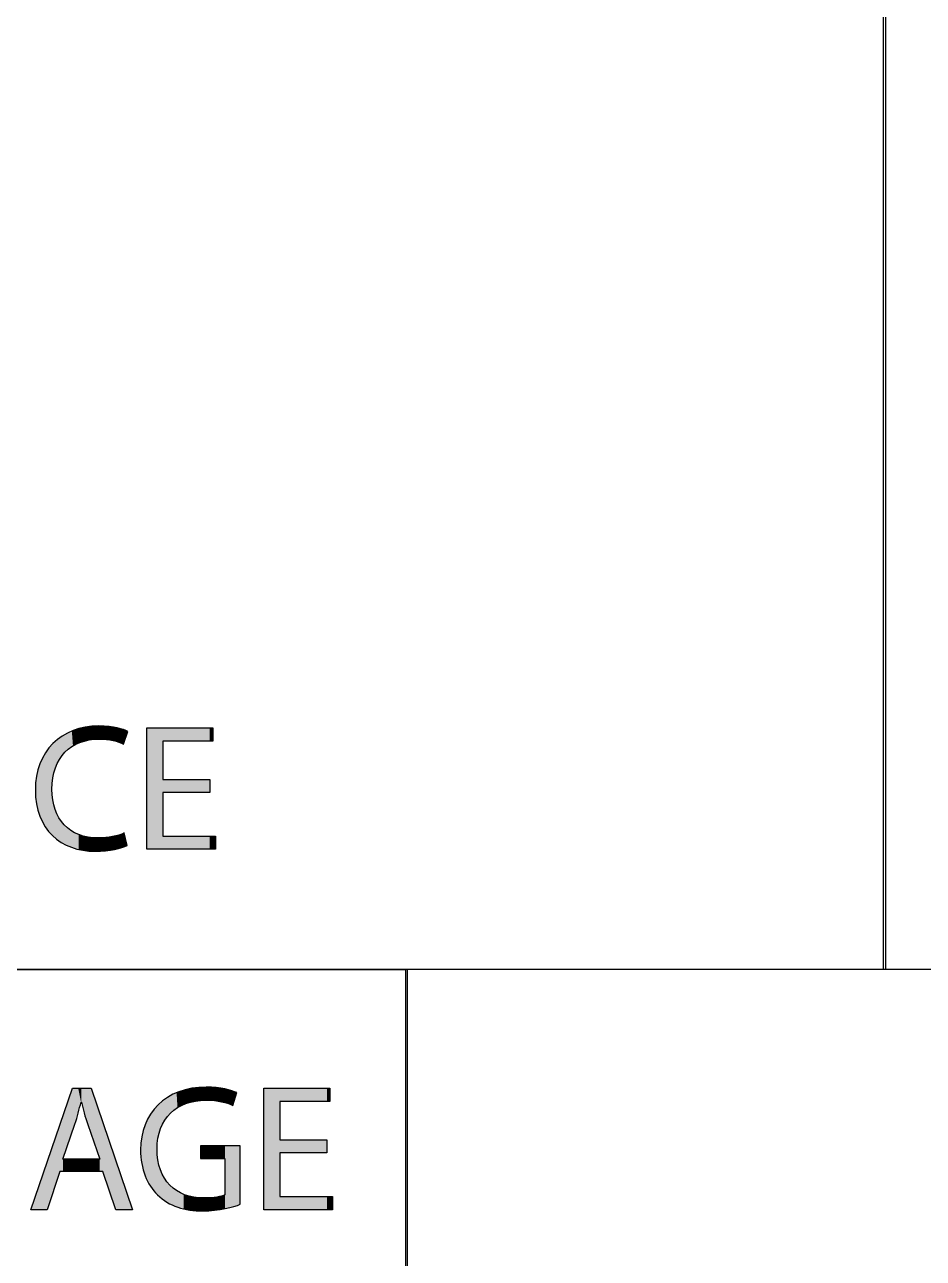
# Model space of a CAD drawing. Extents: x 0 to 360, y -268 to 0.
# Drawn here: x 204.68 to 219.63, y -200.81 to -180.27 of the extents above; entities that cross this region are included whole.
import ezdxf

# ---------------------------------------------------------------- set-up
doc = ezdxf.new("R2010")
doc.units = 0
doc.layers.add('LAYER_1', color=7, linetype='CONTINUOUS')

# ---------------------------------------------------------------- blocks, each defined once
blk = doc.blocks.new('*U310')
at = {"layer": 'LAYER_1', "color": 250}
for points in [[(205.445, -192.303), (205.388, -192.065), (205.445, -192.039)], [(205.455, -192.295), (205.445, -192.039), (205.455, -192.035)], [(205.462, -192.289), (205.455, -192.035), (205.462, -192.032)], [(205.481, -192.279), (205.462, -192.032), (205.481, -192.023)], [(205.548, -192.246), (205.481, -192.023), (205.548, -192.001)], [(205.578, -192.23), (205.548, -192.001), (205.578, -191.991)], [(205.581, -192.229), (205.578, -191.991), (205.581, -191.99)], [(205.597, -192.221), (205.581, -191.99), (205.597, -191.986)], [(205.645, -192.208), (205.597, -191.986), (205.645, -191.975)], [(205.686, -192.197), (205.645, -191.975), (205.686, -191.966)], [(205.731, -192.184), (205.686, -191.966), (205.731, -191.96)], [(205.746, -192.18), (205.731, -191.96), (205.746, -191.958)], [(205.75, -192.179), (205.746, -191.958), (205.75, -191.957)], [(205.796, -192.175), (205.75, -191.957), (205.796, -191.951)], [(205.851, -192.171), (205.796, -191.951), (205.851, -191.949)], [(205.905, -192.166), (205.851, -191.949), (205.905, -191.947)], [(205.911, -192.166), (205.905, -191.947), (205.911, -191.946)], [(205.92, -192.165), (205.92, -191.947), (206.025, -192.171)], [(206.025, -192.171), (206.025, -191.952), (206.025, -192.171)], [(206.025, -192.171), (206.025, -191.952), (206.04, -192.172)], [(206.04, -192.172), (206.04, -191.953), (206.081, -192.178)], [(206.081, -192.178), (206.081, -191.955), (206.14, -192.188)], [(206.14, -192.188), (206.14, -191.965), (206.149, -192.189)], [(206.149, -192.189), (206.149, -191.967), (206.175, -192.196)], [(206.175, -192.196), (206.175, -191.971), (206.218, -192.208)], [(206.218, -192.208), (206.218, -191.978), (206.244, -192.216)], [(206.244, -192.216), (206.244, -191.985), (206.245, -192.216)], [(206.245, -192.216), (206.245, -191.986), (206.296, -192.237)], [(206.296, -192.237), (206.296, -192), (206.321, -192.248)], [(206.321, -192.248), (206.321, -192.007), (206.324, -192.249)], [(206.384, -192.056), (206.333, -192.012), (206.384, -192.034)], [(205.14, -192.888), (205.131, -192.258), (205.14, -192.248)], [(205.144, -192.827), (205.14, -192.248), (205.144, -192.243)], [(205.145, -192.811), (205.144, -192.243), (205.145, -192.242)], [(205.148, -192.8), (205.145, -192.242), (205.148, -192.239)], [(205.183, -192.662), (205.148, -192.239), (205.183, -192.207)], [(205.188, -192.645), (205.183, -192.207), (205.188, -192.203)], [(205.209, -192.599), (205.188, -192.203), (205.209, -192.183)], [(205.221, -192.574), (205.209, -192.183), (205.221, -192.173)], [(205.247, -192.52), (205.221, -192.173), (205.247, -192.154)], [(205.256, -192.502), (205.247, -192.154), (205.256, -192.148)], [(205.286, -192.463), (205.256, -192.148), (205.286, -192.126)], [(205.301, -192.443), (205.286, -192.126), (205.301, -192.115)], [(205.335, -192.4), (205.301, -192.115), (205.335, -192.095)], [(205.348, -192.383), (205.335, -192.095), (205.348, -192.088)], [(205.368, -192.367), (205.348, -192.088), (205.368, -192.076)], [(205.388, -192.35), (205.368, -192.076), (205.388, -192.065)], [(205.02, -193.625), (204.974, -192.48), (205.02, -192.399)], [(205.024, -193.63), (205.02, -192.399), (205.024, -192.393)], [(205.02, -193.625), (205.02, -192.399), (205.024, -193.63)], [(205.076, -193.701), (205.024, -192.393), (205.076, -192.32)], [(205.024, -193.63), (205.024, -192.393), (205.076, -193.701)], [(205.082, -193.708), (205.076, -192.32), (205.082, -192.312)], [(205.076, -193.701), (205.076, -192.32), (205.082, -193.708)], [(205.131, -193.761), (205.082, -192.312), (205.131, -192.258)], [(205.082, -193.708), (205.082, -192.312), (205.131, -193.761)], [(204.931, -193.449), (204.899, -192.674), (204.931, -192.578)], [(204.932, -193.452), (204.931, -192.578), (204.932, -192.574)], [(204.931, -193.449), (204.931, -192.578), (204.932, -193.452)], [(204.972, -193.541), (204.932, -192.574), (204.972, -192.485)], [(204.932, -193.452), (204.932, -192.574), (204.972, -193.541)], [(204.974, -193.545), (204.972, -192.485), (204.974, -192.48)], [(204.972, -193.541), (204.972, -192.485), (204.974, -193.545)], [(204.974, -193.545), (204.974, -192.48), (205.02, -193.625)], [(204.875, -193.243), (204.86, -192.891), (204.875, -192.781)], [(204.898, -193.35), (204.875, -192.78), (204.898, -192.677)], [(204.875, -193.244), (204.875, -192.781), (204.875, -192.78)], [(204.875, -193.244), (204.875, -192.78), (204.898, -193.35)], [(204.875, -193.243), (204.875, -192.781), (204.875, -193.244)], [(204.899, -193.352), (204.898, -192.677), (204.899, -192.674)], [(204.898, -193.35), (204.898, -192.677), (204.899, -193.352)], [(204.899, -193.352), (204.899, -192.674), (204.931, -193.449)], [(204.86, -193.129), (204.855, -193.008), (204.86, -192.892)], [(204.86, -193.129), (204.86, -192.892), (204.86, -192.891)], [(204.86, -193.129), (204.86, -192.891), (204.875, -193.243)], [(204.86, -193.129), (204.86, -192.892), (204.86, -193.129)], [(205.131, -193.761), (205.131, -192.999), (205.14, -193.77)], [(205.14, -193.77), (205.14, -193.114), (205.144, -193.774)], [(205.144, -193.774), (205.144, -193.177), (205.145, -193.775)], [(205.145, -193.775), (205.145, -193.182), (205.148, -193.778)], [(205.148, -193.778), (205.148, -193.192), (205.183, -193.808)], [(205.183, -193.808), (205.183, -193.336), (205.188, -193.812)], [(205.188, -193.812), (205.188, -193.345), (205.209, -193.831)], [(205.209, -193.831), (205.209, -193.393), (205.221, -193.839)], [(205.221, -193.839), (205.221, -193.418), (205.247, -193.857)], [(205.247, -193.857), (205.247, -193.475), (205.256, -193.863)], [(205.256, -193.863), (205.256, -193.486), (205.286, -193.884)], [(205.286, -193.884), (205.286, -193.526), (205.301, -193.893)], [(205.301, -193.893), (205.301, -193.547), (205.335, -193.911)], [(205.335, -193.911), (205.335, -193.592), (205.348, -193.918)], [(205.348, -193.918), (205.348, -193.603), (205.368, -193.929)], [(205.368, -193.929), (205.368, -193.62), (205.388, -193.938)], [(205.388, -193.938), (205.388, -193.637), (205.445, -193.962)], [(205.445, -193.962), (205.445, -193.685), (205.455, -193.967)], [(205.455, -193.967), (205.455, -193.69), (205.462, -193.969)], [(205.462, -193.969), (205.462, -193.694), (205.481, -193.975)], [(205.481, -193.975), (205.481, -193.704), (205.548, -193.996)], [(205.548, -193.996), (205.548, -193.739), (205.578, -194.002)], [(205.578, -194.002), (205.578, -193.754), (205.581, -194.003)], [(205.581, -194.003), (205.581, -193.755), (205.597, -194.006)], [(205.597, -194.006), (205.597, -193.76), (205.645, -194.016)], [(205.645, -194.016), (205.645, -193.773), (205.686, -194.021)], [(205.686, -194.021), (205.686, -193.784), (205.731, -194.027)], [(205.731, -194.027), (205.731, -193.797), (205.746, -194.029)], [(205.746, -194.029), (205.746, -193.798), (205.75, -194.029)], [(205.75, -194.029), (205.75, -193.798), (205.796, -194.031)], [(205.796, -194.031), (205.796, -193.802), (205.851, -194.033)], [(205.911, -194.03), (205.905, -193.811), (205.911, -193.811)], [(205.92, -194.03), (205.911, -193.811), (205.92, -193.811)], [(206.025, -194.025), (205.92, -193.811), (206.025, -193.805)], [(206.04, -194.023), (206.025, -193.805), (206.04, -193.803)], [(206.025, -194.025), (206.025, -193.805), (206.025, -193.805)], [(206.081, -194.017), (206.04, -193.803), (206.081, -193.797)], [(206.14, -194.008), (206.081, -193.797), (206.14, -193.788)], [(206.149, -194.007), (206.14, -193.788), (206.149, -193.786)], [(206.175, -194.003), (206.149, -193.786), (206.175, -193.78)], [(206.218, -193.992), (206.175, -193.78), (206.218, -193.769)], [(206.244, -193.986), (206.218, -193.769), (206.244, -193.762)], [(206.245, -193.985), (206.244, -193.762), (206.245, -193.762)], [(206.296, -193.973), (206.245, -193.762), (206.296, -193.742)], [(206.321, -193.962), (206.296, -193.742), (206.321, -193.732)], [(206.324, -193.961), (206.321, -193.732), (206.324, -193.731)], [(206.333, -193.958), (206.324, -193.731), (206.333, -193.727)]]:
    blk.add_solid(points, dxfattribs=at)
at = {"layer": 'LAYER_1', "color": 250, "extrusion": (0, 0, -1)}
for points in [[(-205.445, -192.303), (-205.445, -192.039), (-205.455, -192.295)], [(-205.455, -192.295), (-205.455, -192.035), (-205.462, -192.289)], [(-205.462, -192.289), (-205.462, -192.032), (-205.481, -192.279)], [(-205.481, -192.279), (-205.481, -192.023), (-205.548, -192.246)], [(-205.548, -192.246), (-205.548, -192.001), (-205.578, -192.23)], [(-205.578, -192.23), (-205.578, -191.991), (-205.581, -192.229)], [(-205.581, -192.229), (-205.581, -191.99), (-205.597, -192.221)], [(-205.597, -192.221), (-205.597, -191.986), (-205.645, -192.208)], [(-205.645, -192.208), (-205.645, -191.975), (-205.686, -192.197)], [(-205.686, -192.197), (-205.686, -191.966), (-205.731, -192.184)], [(-205.731, -192.184), (-205.731, -191.96), (-205.746, -192.18)], [(-205.746, -192.18), (-205.746, -191.958), (-205.75, -192.179)], [(-205.75, -192.179), (-205.75, -191.957), (-205.796, -192.175)], [(-205.796, -192.175), (-205.796, -191.951), (-205.851, -192.171)], [(-205.851, -192.171), (-205.851, -191.949), (-205.905, -192.166)], [(-205.905, -192.166), (-205.905, -191.947), (-205.911, -192.166)], [(-205.911, -192.166), (-205.911, -191.946), (-205.92, -192.165)], [(-205.92, -192.165), (-205.911, -191.946), (-205.92, -191.947)], [(-206.025, -192.171), (-205.92, -191.947), (-206.025, -191.952)], [(-206.025, -192.171), (-206.025, -191.952), (-206.025, -191.952)], [(-206.04, -192.172), (-206.025, -191.952), (-206.04, -191.953)], [(-206.081, -192.178), (-206.04, -191.953), (-206.081, -191.955)], [(-206.14, -192.188), (-206.081, -191.955), (-206.14, -191.965)], [(-206.149, -192.189), (-206.14, -191.965), (-206.149, -191.967)], [(-206.175, -192.196), (-206.149, -191.967), (-206.175, -191.971)], [(-206.218, -192.208), (-206.175, -191.971), (-206.218, -191.978)], [(-206.244, -192.216), (-206.218, -191.978), (-206.244, -191.985)], [(-206.245, -192.216), (-206.244, -191.985), (-206.245, -191.986)], [(-206.296, -192.237), (-206.245, -191.986), (-206.296, -192)], [(-206.321, -192.248), (-206.296, -192), (-206.321, -192.007)], [(-206.324, -192.249), (-206.321, -192.007), (-206.324, -192.008)], [(-206.324, -192.249), (-206.324, -192.008), (-206.333, -192.22)], [(-206.333, -192.22), (-206.324, -192.008), (-206.333, -192.012)], [(-206.333, -192.22), (-206.333, -192.012), (-206.384, -192.056)], [(-206.384, -192.056), (-206.384, -192.034), (-206.391, -192.036)], [(-205.14, -192.888), (-205.14, -192.248), (-205.144, -192.827)], [(-205.144, -192.827), (-205.144, -192.243), (-205.145, -192.811)], [(-205.145, -192.811), (-205.145, -192.242), (-205.148, -192.8)], [(-205.148, -192.8), (-205.148, -192.239), (-205.183, -192.662)], [(-205.183, -192.662), (-205.183, -192.207), (-205.188, -192.645)], [(-205.188, -192.645), (-205.188, -192.203), (-205.209, -192.599)], [(-205.209, -192.599), (-205.209, -192.183), (-205.221, -192.574)], [(-205.221, -192.574), (-205.221, -192.173), (-205.247, -192.52)], [(-205.247, -192.52), (-205.247, -192.154), (-205.256, -192.502)], [(-205.256, -192.502), (-205.256, -192.148), (-205.286, -192.463)], [(-205.286, -192.463), (-205.286, -192.126), (-205.301, -192.443)], [(-205.301, -192.443), (-205.301, -192.115), (-205.335, -192.4)], [(-205.335, -192.4), (-205.335, -192.095), (-205.348, -192.383)], [(-205.348, -192.383), (-205.348, -192.088), (-205.368, -192.367)], [(-205.368, -192.367), (-205.368, -192.076), (-205.388, -192.35)], [(-205.388, -192.35), (-205.388, -192.065), (-205.445, -192.303)], [(-205.131, -192.999), (-205.131, -192.258), (-205.14, -192.888)], [(-205.14, -193.77), (-205.131, -192.999), (-205.14, -193.114)], [(-205.144, -193.774), (-205.14, -193.114), (-205.144, -193.177)], [(-205.145, -193.775), (-205.144, -193.177), (-205.145, -193.182)], [(-205.148, -193.778), (-205.145, -193.182), (-205.148, -193.192)], [(-205.183, -193.808), (-205.148, -193.192), (-205.183, -193.336)], [(-205.188, -193.812), (-205.183, -193.336), (-205.188, -193.345)], [(-205.209, -193.831), (-205.188, -193.345), (-205.209, -193.393)], [(-205.221, -193.839), (-205.209, -193.393), (-205.221, -193.418)], [(-205.247, -193.857), (-205.221, -193.418), (-205.247, -193.475)], [(-205.256, -193.863), (-205.247, -193.475), (-205.256, -193.486)], [(-205.286, -193.884), (-205.256, -193.486), (-205.286, -193.526)], [(-205.301, -193.893), (-205.286, -193.526), (-205.301, -193.547)], [(-205.335, -193.911), (-205.301, -193.547), (-205.335, -193.592)], [(-205.348, -193.918), (-205.335, -193.592), (-205.348, -193.603)], [(-205.368, -193.929), (-205.348, -193.603), (-205.368, -193.62)], [(-205.388, -193.938), (-205.368, -193.62), (-205.388, -193.637)], [(-205.445, -193.962), (-205.388, -193.637), (-205.445, -193.685)], [(-205.455, -193.967), (-205.445, -193.685), (-205.455, -193.69)], [(-205.462, -193.969), (-205.455, -193.69), (-205.462, -193.694)], [(-205.481, -193.975), (-205.462, -193.694), (-205.481, -193.704)], [(-205.548, -193.996), (-205.481, -193.704), (-205.548, -193.739)], [(-205.578, -194.002), (-205.548, -193.739), (-205.578, -193.754)], [(-205.581, -194.003), (-205.578, -193.754), (-205.581, -193.755)], [(-205.597, -194.006), (-205.581, -193.755), (-205.597, -193.76)], [(-205.645, -194.016), (-205.597, -193.76), (-205.645, -193.773)], [(-205.686, -194.021), (-205.645, -193.773), (-205.686, -193.784)], [(-205.731, -194.027), (-205.686, -193.784), (-205.731, -193.797)], [(-205.746, -194.029), (-205.731, -193.797), (-205.746, -193.798)], [(-205.75, -194.029), (-205.746, -193.798), (-205.75, -193.798)], [(-205.796, -194.031), (-205.75, -193.798), (-205.796, -193.802)], [(-205.851, -194.033), (-205.796, -193.802), (-205.851, -193.807)], [(-205.851, -194.033), (-205.851, -193.807), (-205.905, -194.031)], [(-205.905, -194.031), (-205.851, -193.807), (-205.905, -193.811)], [(-205.905, -194.031), (-205.905, -193.811), (-205.911, -194.03)], [(-205.911, -194.03), (-205.911, -193.811), (-205.92, -194.03)], [(-205.92, -194.03), (-205.92, -193.811), (-206.025, -194.025)], [(-206.025, -194.025), (-206.025, -193.805), (-206.025, -194.025)], [(-206.025, -194.025), (-206.025, -193.805), (-206.04, -194.023)], [(-206.04, -194.023), (-206.04, -193.803), (-206.081, -194.017)], [(-206.081, -194.017), (-206.081, -193.797), (-206.14, -194.008)], [(-206.14, -194.008), (-206.14, -193.788), (-206.149, -194.007)], [(-206.149, -194.007), (-206.149, -193.786), (-206.175, -194.003)], [(-206.175, -194.003), (-206.175, -193.78), (-206.218, -193.992)], [(-206.218, -193.992), (-206.218, -193.769), (-206.244, -193.986)], [(-206.244, -193.986), (-206.244, -193.762), (-206.245, -193.985)], [(-206.245, -193.985), (-206.245, -193.762), (-206.296, -193.973)], [(-206.296, -193.973), (-206.296, -193.742), (-206.321, -193.962)], [(-206.321, -193.962), (-206.321, -193.732), (-206.324, -193.961)], [(-206.324, -193.961), (-206.324, -193.731), (-206.333, -193.958)], [(-206.333, -193.958), (-206.333, -193.727), (-206.384, -193.937)]]:
    blk.add_solid(points, dxfattribs=at)
blk = doc.blocks.new('*U311')
at = {"layer": 'LAYER_1', "color": 250, "extrusion": (0, 0, -1)}
for points in [[(-206.711, -194), (-206.711, -191.979), (-206.975, -194)], [(-206.975, -194), (-206.711, -191.979), (-206.975, -191.979)], [(-207.758, -192.198), (-207.758, -191.979), (-207.806, -192.198)], [(-207.806, -192.198), (-207.758, -191.979), (-207.806, -191.979)], [(-207.758, -194), (-207.758, -193.781), (-207.806, -194)], [(-207.806, -194), (-207.758, -193.781), (-207.806, -193.781)], [(-207.806, -194), (-207.806, -193.781), (-207.851, -194)], [(-207.851, -194), (-207.806, -193.781), (-207.851, -193.781)]]:
    blk.add_solid(points, dxfattribs=at)
at = {"layer": 'LAYER_1', "color": 250}
for points in [[(206.975, -192.198), (206.975, -191.979), (207.758, -192.198)], [(207.758, -192.198), (206.975, -191.979), (207.758, -191.979)], [(206.975, -193.053), (206.975, -192.837), (207.758, -193.053)], [(207.758, -193.053), (206.975, -192.837), (207.758, -192.837)], [(206.975, -194), (206.975, -193.781), (207.758, -194)], [(207.758, -194), (206.975, -193.781), (207.758, -193.781)]]:
    blk.add_solid(points, dxfattribs=at)
blk = doc.blocks.new('BLOCK_35')
at = {"layer": 'LAYER_1'}
blk.add_lwpolyline([(207.758, -193.053), (206.975, -193.053), (206.975, -193.781), (207.851, -193.781), (207.851, -194), (206.711, -194), (206.711, -191.979), (207.806, -191.979), (207.806, -192.198), (206.975, -192.198), (206.975, -192.837), (207.758, -192.837), (207.758, -193.053)], dxfattribs=at)
blk.add_open_spline([(206.384, -193.937), (206.291, -193.985), (206.096, -194.033), (205.851, -194.033), (205.281, -194.033), (204.855, -193.673), (204.855, -193.008), (204.855, -192.372), (205.284, -191.946), (205.911, -191.946), (206.16, -191.946), (206.322, -192.001), (206.391, -192.036), (206.391, -192.036), (206.324, -192.249), (206.324, -192.249), (206.229, -192.201), (206.087, -192.165), (205.92, -192.165), (205.446, -192.165), (205.131, -192.468), (205.131, -192.999), (205.131, -193.496), (205.416, -193.811), (205.905, -193.811), (206.067, -193.811), (206.229, -193.778), (206.333, -193.727), (206.333, -193.727), (206.384, -193.937), (206.384, -193.937)], degree=3, knots=[0, 0, 0, 0, 1, 1, 1, 2, 2, 2, 3, 3, 3, 4, 4, 4, 5, 5, 5, 6, 6, 6, 7, 7, 7, 8, 8, 8, 9, 9, 9, 10, 10, 10, 10], dxfattribs=at)
at = {"layer": 'LAYER_1', "color": 250}
for name in ['*U310', '*U311']:
    blk.add_blockref(name, (0, 0), dxfattribs=at)
blk = doc.blocks.new('*U350')
at = {"layer": 'LAYER_1', "color": 250}
for points in [[(205.471, -198.7), (205.315, -198.435), (205.471, -197.979)], [(205.621, -198.21), (205.621, -197.979), (205.668, -198.389)], [(205.668, -198.389), (205.668, -197.979), (205.726, -198.579)], [(205.726, -198.579), (205.726, -197.979), (205.783, -198.744)], [(205.783, -198.744), (205.783, -197.979), (205.927, -199.161)], [(205.261, -199.365), (205.051, -199.209), (205.261, -198.593)], [(205.315, -199.365), (205.261, -198.593), (205.315, -198.435)], [(205.978, -199.365), (205.978, -198.55), (206.193, -200)], [(205.051, -200), (204.781, -200), (205.051, -199.209)]]:
    blk.add_solid(points, dxfattribs=at)
at = {"layer": 'LAYER_1', "color": 250, "extrusion": (0, 0, -1)}
for points in [[(-205.471, -198.7), (-205.471, -197.979), (-205.513, -198.576)], [(-205.513, -198.576), (-205.471, -197.979), (-205.513, -197.979)], [(-205.513, -198.576), (-205.513, -197.979), (-205.568, -198.391)], [(-205.568, -198.391), (-205.513, -197.979), (-205.568, -197.979)], [(-205.568, -198.391), (-205.568, -197.979), (-205.615, -198.21)], [(-205.615, -198.21), (-205.568, -197.979), (-205.615, -197.979)], [(-205.615, -198.21), (-205.615, -197.979), (-205.621, -198.21)], [(-205.621, -198.21), (-205.615, -197.979), (-205.621, -197.979)], [(-205.668, -198.389), (-205.621, -197.979), (-205.668, -197.979)], [(-205.726, -198.579), (-205.668, -197.979), (-205.726, -197.979)], [(-205.783, -198.744), (-205.726, -197.979), (-205.783, -197.979)], [(-205.927, -199.161), (-205.783, -197.979), (-205.927, -198.401)], [(-205.927, -199.365), (-205.927, -198.401), (-205.978, -199.365)], [(-205.978, -199.365), (-205.927, -198.401), (-205.978, -198.55)], [(-205.261, -199.365), (-205.261, -198.593), (-205.315, -199.365)], [(-205.315, -199.161), (-205.315, -198.435), (-205.471, -198.7)], [(-206.193, -200), (-205.978, -198.55), (-206.193, -199.182)], [(-205.051, -200), (-205.051, -199.209), (-205.261, -199.365)], [(-205.315, -199.365), (-205.315, -199.161), (-205.471, -199.365)], [(-205.471, -199.365), (-205.315, -199.161), (-205.471, -199.161)], [(-205.471, -199.365), (-205.471, -199.161), (-205.513, -199.365)], [(-205.513, -199.365), (-205.471, -199.161), (-205.513, -199.161)], [(-205.513, -199.365), (-205.513, -199.161), (-205.568, -199.365)], [(-205.568, -199.365), (-205.513, -199.161), (-205.568, -199.161)], [(-205.568, -199.365), (-205.568, -199.161), (-205.615, -199.365)], [(-205.615, -199.365), (-205.568, -199.161), (-205.615, -199.161)], [(-205.615, -199.365), (-205.615, -199.161), (-205.621, -199.365)], [(-205.621, -199.365), (-205.615, -199.161), (-205.621, -199.161)], [(-205.621, -199.365), (-205.621, -199.161), (-205.668, -199.365)], [(-205.668, -199.365), (-205.621, -199.161), (-205.668, -199.161)], [(-205.668, -199.365), (-205.668, -199.161), (-205.726, -199.365)], [(-205.726, -199.365), (-205.668, -199.161), (-205.726, -199.161)], [(-205.726, -199.365), (-205.726, -199.161), (-205.783, -199.365)], [(-205.783, -199.365), (-205.726, -199.161), (-205.783, -199.161)], [(-205.783, -199.365), (-205.783, -199.161), (-205.927, -199.365)], [(-205.927, -199.365), (-205.783, -199.161), (-205.927, -199.161)], [(-206.193, -200), (-206.193, -199.182), (-206.472, -200)]]:
    blk.add_solid(points, dxfattribs=at)
blk = doc.blocks.new('*U351')
at = {"layer": 'LAYER_1', "color": 250}
for points in [[(207.358, -198.233), (207.346, -198.003), (207.358, -198)], [(207.423, -198.216), (207.358, -198), (207.423, -197.986)], [(207.457, -198.207), (207.423, -197.986), (207.457, -197.979)], [(207.49, -198.198), (207.457, -197.979), (207.49, -197.974)], [(207.517, -198.191), (207.49, -197.974), (207.517, -197.971)], [(207.575, -198.187), (207.517, -197.971), (207.575, -197.964)], [(207.6, -198.185), (207.575, -197.964), (207.6, -197.963)], [(207.642, -198.181), (207.6, -197.963), (207.642, -197.961)], [(207.66, -198.18), (207.642, -197.961), (207.66, -197.96)], [(207.693, -198.177), (207.66, -197.96), (207.693, -197.959)], [(207.699, -198.178), (207.693, -197.959), (207.699, -197.958)], [(207.693, -198.177), (207.693, -197.959), (207.699, -198.178)], [(207.699, -198.178), (207.699, -197.958), (207.778, -198.181)], [(207.778, -198.181), (207.778, -197.963), (207.833, -198.184)], [(207.833, -198.184), (207.833, -197.965), (207.838, -198.184)], [(207.838, -198.184), (207.838, -197.966), (207.864, -198.188)], [(207.864, -198.188), (207.864, -197.967), (207.875, -198.19)], [(207.875, -198.19), (207.875, -197.969), (207.952, -198.202)], [(207.952, -198.202), (207.952, -197.981), (207.952, -198.202)], [(207.952, -198.202), (207.952, -197.981), (208.007, -198.217)], [(208.007, -198.217), (208.007, -197.989), (208.008, -198.217)], [(208.008, -198.217), (208.008, -197.989), (208.012, -198.218)], [(208.012, -198.218), (208.012, -197.991), (208.053, -198.229)], [(208.053, -198.229), (208.053, -198.001), (208.122, -198.257)], [(206.963, -198.599), (206.938, -198.218), (206.963, -198.196)], [(206.972, -198.581), (206.963, -198.196), (206.972, -198.188)], [(207.002, -198.521), (206.972, -198.188), (207.002, -198.167)], [(207.008, -198.51), (207.002, -198.167), (207.008, -198.163)], [(207.045, -198.458), (207.008, -198.163), (207.045, -198.137)], [(207.052, -198.449), (207.045, -198.137), (207.052, -198.132)], [(207.055, -198.446), (207.052, -198.132), (207.055, -198.13)], [(207.093, -198.404), (207.055, -198.13), (207.093, -198.108)], [(207.102, -198.393), (207.093, -198.108), (207.102, -198.103)], [(207.132, -198.37), (207.102, -198.103), (207.132, -198.086)], [(207.145, -198.36), (207.132, -198.086), (207.145, -198.079)], [(207.205, -198.312), (207.145, -198.079), (207.205, -198.053)], [(207.22, -198.301), (207.205, -198.053), (207.22, -198.046)], [(207.224, -198.299), (207.22, -198.046), (207.224, -198.045)], [(207.242, -198.29), (207.224, -198.045), (207.242, -198.037)], [(207.321, -198.251), (207.242, -198.037), (207.321, -198.011)], [(207.338, -198.243), (207.321, -198.011), (207.338, -198.006)], [(207.346, -198.239), (207.338, -198.006), (207.346, -198.003)], [(208.122, -198.257), (208.122, -198.019), (208.14, -198.264)], [(206.769, -199.61), (206.722, -198.493), (206.769, -198.412)], [(206.772, -199.615), (206.769, -198.412), (206.772, -198.407)], [(206.769, -199.61), (206.769, -198.412), (206.772, -199.615)], [(206.824, -199.687), (206.772, -198.407), (206.824, -198.336)], [(206.772, -199.615), (206.772, -198.407), (206.824, -199.687)], [(206.831, -199.694), (206.824, -198.336), (206.831, -198.327)], [(206.824, -199.687), (206.824, -198.336), (206.831, -199.694)], [(206.88, -199.748), (206.831, -198.327), (206.88, -198.273)], [(206.831, -199.694), (206.831, -198.327), (206.88, -199.748)], [(206.887, -198.914), (206.88, -198.273), (206.887, -198.266)], [(206.894, -198.817), (206.887, -198.266), (206.894, -198.258)], [(206.895, -198.809), (206.894, -198.258), (206.895, -198.257)], [(206.898, -198.8), (206.895, -198.257), (206.898, -198.254)], [(206.936, -198.659), (206.898, -198.254), (206.936, -198.221)], [(206.938, -198.649), (206.936, -198.221), (206.938, -198.218)], [(206.68, -199.433), (206.648, -198.681), (206.68, -198.585)], [(206.721, -199.526), (206.68, -198.584), (206.721, -198.495)], [(206.68, -199.433), (206.68, -198.585), (206.68, -198.584)], [(206.68, -199.433), (206.68, -198.584), (206.721, -199.526)], [(206.68, -199.433), (206.68, -198.585), (206.68, -199.433)], [(206.722, -199.528), (206.721, -198.495), (206.722, -198.493)], [(206.721, -199.526), (206.721, -198.495), (206.722, -199.528)], [(206.722, -199.528), (206.722, -198.493), (206.769, -199.61)], [(206.624, -199.226), (206.61, -198.89), (206.624, -198.784)], [(206.648, -199.332), (206.624, -198.782), (206.648, -198.682)], [(206.624, -199.228), (206.624, -198.784), (206.624, -198.782)], [(206.624, -199.228), (206.624, -198.782), (206.648, -199.332)], [(206.624, -199.226), (206.624, -198.784), (206.624, -199.228)], [(206.648, -199.334), (206.648, -198.682), (206.648, -198.681)], [(206.648, -199.334), (206.648, -198.681), (206.68, -199.433)], [(206.648, -199.332), (206.648, -198.682), (206.648, -199.334)], [(206.61, -199.115), (206.605, -199.002), (206.61, -198.891)], [(206.61, -199.118), (206.61, -198.891), (206.61, -198.89)], [(206.61, -199.118), (206.61, -198.89), (206.624, -199.226)], [(206.61, -199.115), (206.61, -198.891), (206.61, -199.118)], [(206.88, -199.748), (206.88, -198.99), (206.887, -199.754)], [(206.887, -199.754), (206.887, -199.07), (206.894, -199.761)], [(206.894, -199.761), (206.894, -199.172), (206.895, -199.762)], [(206.895, -199.762), (206.895, -199.175), (206.898, -199.764)], [(206.898, -199.764), (206.898, -199.185), (206.936, -199.796)], [(206.936, -199.796), (206.936, -199.334), (206.938, -199.799)], [(206.938, -199.799), (206.938, -199.339), (206.963, -199.82)], [(206.963, -199.82), (206.963, -199.392), (206.972, -199.826)], [(206.972, -199.826), (206.972, -199.411), (207.002, -199.847)], [(207.002, -199.847), (207.002, -199.473), (207.008, -199.85)], [(207.008, -199.85), (207.008, -199.48), (207.045, -199.876)], [(207.045, -199.876), (207.045, -199.529), (207.052, -199.879)], [(207.052, -199.879), (207.052, -199.537), (207.055, -199.881)], [(207.055, -199.881), (207.055, -199.541), (207.093, -199.901)], [(207.093, -199.901), (207.093, -199.59), (207.102, -199.906)], [(207.102, -199.906), (207.102, -199.598), (207.132, -199.922)], [(207.132, -199.922), (207.132, -199.622), (207.145, -199.927)], [(207.145, -199.927), (207.145, -199.633), (207.205, -199.951)], [(207.205, -199.951), (207.205, -199.683), (207.22, -199.957)], [(207.22, -199.957), (207.22, -199.69), (207.224, -199.959)], [(207.224, -199.959), (207.224, -199.692), (207.242, -199.964)], [(207.242, -199.964), (207.242, -199.701), (207.321, -199.987)], [(207.321, -199.987), (207.321, -199.741), (207.338, -199.99)], [(207.338, -199.99), (207.338, -199.75), (207.346, -199.992)], [(207.346, -199.992), (207.346, -199.752), (207.358, -199.994)], [(207.358, -199.994), (207.358, -199.755), (207.423, -200.006)], [(207.423, -200.006), (207.423, -199.773), (207.457, -200.009)], [(207.457, -200.009), (207.457, -199.782), (207.49, -200.011)], [(207.49, -200.011), (207.49, -199.791), (207.517, -200.013)], [(207.517, -200.013), (207.517, -199.794), (207.575, -200.017)], [(207.575, -200.017), (207.575, -199.798), (207.6, -200.018)], [(207.6, -200.018), (207.6, -199.8), (207.642, -200.021)], [(207.693, -200.019), (207.66, -199.805), (207.693, -199.804)], [(207.699, -200.018), (207.693, -199.804), (207.699, -199.804)], [(207.778, -200.014), (207.699, -199.804), (207.778, -199.801)], [(207.833, -200.011), (207.778, -199.801), (207.833, -199.795)], [(207.838, -200.01), (207.833, -199.795), (207.838, -199.794)], [(207.864, -200.006), (207.838, -199.794), (207.864, -199.791)], [(207.875, -200.004), (207.864, -199.791), (207.875, -199.79)], [(207.952, -199.992), (207.875, -199.79), (207.952, -199.772)], [(208.007, -199.984), (207.952, -199.772), (208.007, -199.751)], [(207.952, -199.992), (207.952, -199.772), (207.952, -199.772)], [(208.008, -199.983), (208.007, -199.751), (208.008, -199.751)]]:
    blk.add_solid(points, dxfattribs=at)
at = {"layer": 'LAYER_1', "color": 250, "extrusion": (0, 0, -1)}
for points in [[(-207.358, -198.233), (-207.358, -198), (-207.423, -198.216)], [(-207.423, -198.216), (-207.423, -197.986), (-207.457, -198.207)], [(-207.457, -198.207), (-207.457, -197.979), (-207.49, -198.198)], [(-207.49, -198.198), (-207.49, -197.974), (-207.517, -198.191)], [(-207.517, -198.191), (-207.517, -197.971), (-207.575, -198.187)], [(-207.575, -198.187), (-207.575, -197.964), (-207.6, -198.185)], [(-207.6, -198.185), (-207.6, -197.963), (-207.642, -198.181)], [(-207.642, -198.181), (-207.642, -197.961), (-207.66, -198.18)], [(-207.66, -198.18), (-207.66, -197.96), (-207.693, -198.177)], [(-207.778, -198.181), (-207.699, -197.958), (-207.778, -197.963)], [(-207.833, -198.184), (-207.778, -197.963), (-207.833, -197.965)], [(-207.838, -198.184), (-207.833, -197.965), (-207.838, -197.966)], [(-207.864, -198.188), (-207.838, -197.966), (-207.864, -197.967)], [(-207.875, -198.19), (-207.864, -197.967), (-207.875, -197.969)], [(-207.952, -198.202), (-207.875, -197.969), (-207.952, -197.981)], [(-207.952, -198.202), (-207.952, -197.981), (-207.952, -197.981)], [(-208.007, -198.217), (-207.952, -197.981), (-208.007, -197.989)], [(-208.008, -198.217), (-208.007, -197.989), (-208.008, -197.989)], [(-208.012, -198.218), (-208.008, -197.989), (-208.012, -197.991)], [(-208.053, -198.229), (-208.012, -197.991), (-208.053, -198.001)], [(-208.122, -198.257), (-208.053, -198.001), (-208.122, -198.019)], [(-206.963, -198.599), (-206.963, -198.196), (-206.972, -198.581)], [(-206.972, -198.581), (-206.972, -198.188), (-207.002, -198.521)], [(-207.002, -198.521), (-207.002, -198.167), (-207.008, -198.51)], [(-207.008, -198.51), (-207.008, -198.163), (-207.045, -198.458)], [(-207.045, -198.458), (-207.045, -198.137), (-207.052, -198.449)], [(-207.052, -198.449), (-207.052, -198.132), (-207.055, -198.446)], [(-207.055, -198.446), (-207.055, -198.13), (-207.093, -198.404)], [(-207.093, -198.404), (-207.093, -198.108), (-207.102, -198.393)], [(-207.102, -198.393), (-207.102, -198.103), (-207.132, -198.37)], [(-207.132, -198.37), (-207.132, -198.086), (-207.145, -198.36)], [(-207.145, -198.36), (-207.145, -198.079), (-207.205, -198.312)], [(-207.205, -198.312), (-207.205, -198.053), (-207.22, -198.301)], [(-207.22, -198.301), (-207.22, -198.046), (-207.224, -198.299)], [(-207.224, -198.299), (-207.224, -198.045), (-207.242, -198.29)], [(-207.242, -198.29), (-207.242, -198.037), (-207.321, -198.251)], [(-207.321, -198.251), (-207.321, -198.011), (-207.338, -198.243)], [(-207.338, -198.243), (-207.338, -198.006), (-207.346, -198.239)], [(-207.346, -198.239), (-207.346, -198.003), (-207.358, -198.233)], [(-208.14, -198.264), (-208.122, -198.019), (-208.14, -198.026)], [(-208.14, -198.264), (-208.14, -198.026), (-208.157, -198.208)], [(-208.157, -198.208), (-208.14, -198.026), (-208.157, -198.033)], [(-208.157, -198.208), (-208.157, -198.033), (-208.205, -198.051)], [(-206.88, -198.99), (-206.88, -198.273), (-206.887, -198.914)], [(-206.887, -198.914), (-206.887, -198.266), (-206.894, -198.817)], [(-206.894, -198.817), (-206.894, -198.258), (-206.895, -198.809)], [(-206.895, -198.809), (-206.895, -198.257), (-206.898, -198.8)], [(-206.898, -198.8), (-206.898, -198.254), (-206.936, -198.659)], [(-206.936, -198.659), (-206.936, -198.221), (-206.938, -198.649)], [(-206.938, -198.649), (-206.938, -198.218), (-206.963, -198.599)], [(-206.887, -199.754), (-206.88, -198.99), (-206.887, -199.07)], [(-207.6, -199.149), (-207.6, -198.939), (-207.642, -199.149)], [(-207.642, -199.149), (-207.6, -198.939), (-207.642, -198.939)], [(-207.642, -199.149), (-207.642, -198.939), (-207.66, -199.149)], [(-207.66, -199.149), (-207.642, -198.939), (-207.66, -198.939)], [(-207.66, -199.149), (-207.66, -198.939), (-207.693, -199.149)], [(-207.693, -199.149), (-207.66, -198.939), (-207.693, -198.939)], [(-207.693, -199.149), (-207.693, -198.939), (-207.699, -199.149)], [(-207.699, -199.149), (-207.693, -198.939), (-207.699, -198.939)], [(-207.699, -199.149), (-207.699, -198.939), (-207.778, -199.149)], [(-207.778, -199.149), (-207.699, -198.939), (-207.778, -198.939)], [(-207.778, -199.149), (-207.778, -198.939), (-207.833, -199.149)], [(-207.833, -199.149), (-207.778, -198.939), (-207.833, -198.939)], [(-207.833, -199.149), (-207.833, -198.939), (-207.838, -199.149)], [(-207.838, -199.149), (-207.833, -198.939), (-207.838, -198.939)], [(-207.838, -199.149), (-207.838, -198.939), (-207.864, -199.149)], [(-207.864, -199.149), (-207.838, -198.939), (-207.864, -198.939)], [(-207.864, -199.149), (-207.864, -198.939), (-207.875, -199.149)], [(-207.875, -199.149), (-207.864, -198.939), (-207.875, -198.939)], [(-207.875, -199.149), (-207.875, -198.939), (-207.952, -199.149)], [(-207.952, -199.149), (-207.875, -198.939), (-207.952, -198.939)], [(-207.952, -199.149), (-207.952, -198.939), (-207.952, -199.149)], [(-207.952, -199.149), (-207.952, -198.939), (-207.952, -198.939)], [(-207.952, -199.149), (-207.952, -198.939), (-208.007, -199.149)], [(-208.007, -199.149), (-207.952, -198.939), (-208.007, -198.939)], [(-208.007, -199.149), (-208.007, -198.939), (-208.008, -199.149)], [(-208.008, -199.149), (-208.007, -198.939), (-208.008, -198.939)], [(-208.008, -199.983), (-208.008, -198.939), (-208.012, -199.983)], [(-208.012, -199.983), (-208.008, -198.939), (-208.012, -198.939)], [(-208.012, -199.983), (-208.012, -198.939), (-208.053, -199.973)], [(-208.053, -199.973), (-208.012, -198.939), (-208.053, -198.939)], [(-208.053, -199.973), (-208.053, -198.939), (-208.122, -199.955)], [(-208.122, -199.955), (-208.053, -198.939), (-208.122, -198.939)], [(-208.122, -199.955), (-208.122, -198.939), (-208.14, -199.951)], [(-208.14, -199.951), (-208.122, -198.939), (-208.14, -198.939)], [(-208.14, -199.951), (-208.14, -198.939), (-208.157, -199.947)], [(-208.157, -199.947), (-208.14, -198.939), (-208.157, -198.939)], [(-208.157, -199.947), (-208.157, -198.939), (-208.205, -199.931)], [(-208.205, -199.931), (-208.157, -198.939), (-208.205, -198.939)], [(-208.205, -199.931), (-208.205, -198.939), (-208.265, -199.91)], [(-208.265, -199.91), (-208.205, -198.939), (-208.265, -198.939)], [(-206.894, -199.761), (-206.887, -199.07), (-206.894, -199.172)], [(-206.895, -199.762), (-206.894, -199.172), (-206.895, -199.175)], [(-206.898, -199.764), (-206.895, -199.175), (-206.898, -199.185)], [(-206.936, -199.796), (-206.898, -199.185), (-206.936, -199.334)], [(-206.938, -199.799), (-206.936, -199.334), (-206.938, -199.339)], [(-206.963, -199.82), (-206.938, -199.339), (-206.963, -199.392)], [(-206.972, -199.826), (-206.963, -199.392), (-206.972, -199.411)], [(-207.002, -199.847), (-206.972, -199.411), (-207.002, -199.473)], [(-207.008, -199.85), (-207.002, -199.473), (-207.008, -199.48)], [(-207.045, -199.876), (-207.008, -199.48), (-207.045, -199.529)], [(-207.052, -199.879), (-207.045, -199.529), (-207.052, -199.537)], [(-207.055, -199.881), (-207.052, -199.537), (-207.055, -199.541)], [(-207.093, -199.901), (-207.055, -199.541), (-207.093, -199.59)], [(-207.102, -199.906), (-207.093, -199.59), (-207.102, -199.598)], [(-207.132, -199.922), (-207.102, -199.598), (-207.132, -199.622)], [(-207.145, -199.927), (-207.132, -199.622), (-207.145, -199.633)], [(-207.205, -199.951), (-207.145, -199.633), (-207.205, -199.683)], [(-207.22, -199.957), (-207.205, -199.683), (-207.22, -199.69)], [(-207.224, -199.959), (-207.22, -199.69), (-207.224, -199.692)], [(-207.242, -199.964), (-207.224, -199.692), (-207.242, -199.701)], [(-207.321, -199.987), (-207.242, -199.701), (-207.321, -199.741)], [(-207.338, -199.99), (-207.321, -199.741), (-207.338, -199.75)], [(-207.346, -199.992), (-207.338, -199.75), (-207.346, -199.752)], [(-207.358, -199.994), (-207.346, -199.752), (-207.358, -199.755)], [(-207.423, -200.006), (-207.358, -199.755), (-207.423, -199.773)], [(-207.457, -200.009), (-207.423, -199.773), (-207.457, -199.782)], [(-207.49, -200.011), (-207.457, -199.782), (-207.49, -199.791)], [(-207.517, -200.013), (-207.49, -199.791), (-207.517, -199.794)], [(-207.575, -200.017), (-207.517, -199.794), (-207.575, -199.798)], [(-207.6, -200.018), (-207.575, -199.798), (-207.6, -199.8)], [(-207.642, -200.021), (-207.6, -199.8), (-207.642, -199.804)], [(-207.642, -200.021), (-207.642, -199.804), (-207.66, -200.02)], [(-207.66, -200.02), (-207.642, -199.804), (-207.66, -199.805)], [(-207.66, -200.02), (-207.66, -199.805), (-207.693, -200.019)], [(-207.693, -200.019), (-207.693, -199.804), (-207.699, -200.018)], [(-207.699, -200.018), (-207.699, -199.804), (-207.778, -200.014)], [(-207.778, -200.014), (-207.778, -199.801), (-207.833, -200.011)], [(-207.833, -200.011), (-207.833, -199.795), (-207.838, -200.01)], [(-207.838, -200.01), (-207.838, -199.794), (-207.864, -200.006)], [(-207.864, -200.006), (-207.864, -199.791), (-207.875, -200.004)], [(-207.875, -200.004), (-207.875, -199.79), (-207.952, -199.992)], [(-207.952, -199.992), (-207.952, -199.772), (-207.952, -199.992)], [(-207.952, -199.992), (-207.952, -199.772), (-208.007, -199.984)], [(-208.007, -199.984), (-208.007, -199.751), (-208.008, -199.983)]]:
    blk.add_solid(points, dxfattribs=at)
blk = doc.blocks.new('*U352')
at = {"layer": 'LAYER_1', "color": 250, "extrusion": (0, 0, -1)}
for points in [[(-208.658, -200), (-208.658, -197.979), (-208.922, -200)], [(-208.922, -200), (-208.658, -197.979), (-208.922, -197.979)], [(-209.705, -198.198), (-209.705, -197.979), (-209.753, -198.198)], [(-209.753, -198.198), (-209.705, -197.979), (-209.753, -197.979)], [(-209.705, -200), (-209.705, -199.781), (-209.753, -200)], [(-209.753, -200), (-209.705, -199.781), (-209.753, -199.781)], [(-209.753, -200), (-209.753, -199.781), (-209.798, -200)], [(-209.798, -200), (-209.753, -199.781), (-209.798, -199.781)]]:
    blk.add_solid(points, dxfattribs=at)
at = {"layer": 'LAYER_1', "color": 250}
for points in [[(208.922, -198.198), (208.922, -197.979), (209.705, -198.198)], [(209.705, -198.198), (208.922, -197.979), (209.705, -197.979)], [(208.922, -199.053), (208.922, -198.837), (209.705, -199.053)], [(209.705, -199.053), (208.922, -198.837), (209.705, -198.837)], [(208.922, -200), (208.922, -199.781), (209.705, -200)], [(209.705, -200), (208.922, -199.781), (209.705, -199.781)]]:
    blk.add_solid(points, dxfattribs=at)
blk = doc.blocks.new('BLOCK_44')
at = {"layer": 'LAYER_1'}
for points in [[(205.261, -199.365), (205.051, -200), (204.781, -200), (205.471, -197.979), (205.783, -197.979), (206.472, -200), (206.193, -200), (205.978, -199.365), (205.261, -199.365)], [(209.705, -199.053), (208.922, -199.053), (208.922, -199.781), (209.798, -199.781), (209.798, -200), (208.658, -200), (208.658, -197.979), (209.753, -197.979), (209.753, -198.198), (208.922, -198.198), (208.922, -198.837), (209.705, -198.837), (209.705, -199.053)]]:
    blk.add_lwpolyline(points, dxfattribs=at)
for points, knots in [([(208.265, -199.91), (208.149, -199.955), (207.915, -200.021), (207.642, -200.021), (207.336, -200.021), (207.084, -199.943), (206.887, -199.754), (206.712, -199.587), (206.605, -199.317), (206.605, -199.002), (206.605, -198.399), (207.021, -197.958), (207.699, -197.958), (207.933, -197.958), (208.119, -198.009), (208.205, -198.051), (208.205, -198.051), (208.14, -198.264), (208.14, -198.264), (208.032, -198.213), (207.897, -198.177), (207.693, -198.177), (207.201, -198.177), (206.88, -198.483), (206.88, -198.99), (206.88, -199.503), (207.186, -199.805), (207.66, -199.805), (207.831, -199.805), (207.948, -199.781), (208.008, -199.751), (208.008, -199.751), (208.008, -199.149), (208.008, -199.149), (208.008, -199.149), (207.6, -199.149), (207.6, -199.149), (207.6, -199.149), (207.6, -198.939), (207.6, -198.939), (207.6, -198.939), (208.265, -198.939), (208.265, -198.939), (208.265, -198.939), (208.265, -199.91), (208.265, -199.91)], [0, 0, 0, 0, 1, 1, 1, 2, 2, 2, 3, 3, 3, 4, 4, 4, 5, 5, 5, 6, 6, 6, 7, 7, 7, 8, 8, 8, 9, 9, 9, 10, 10, 10, 11, 11, 11, 12, 12, 12, 13, 13, 13, 14, 14, 14, 15, 15, 15, 15]), ([(205.927, -199.161), (205.927, -199.161), (205.726, -198.579), (205.726, -198.579), (205.681, -198.447), (205.65, -198.327), (205.621, -198.21), (205.621, -198.21), (205.615, -198.21), (205.615, -198.21), (205.585, -198.327), (205.555, -198.453), (205.513, -198.576), (205.513, -198.576), (205.315, -199.161), (205.315, -199.161), (205.315, -199.161), (205.927, -199.161), (205.927, -199.161)], [0, 0, 0, 0, 1, 1, 1, 2, 2, 2, 3, 3, 3, 4, 4, 4, 5, 5, 5, 6, 6, 6, 6])]:
    blk.add_open_spline(points, degree=3, knots=knots, dxfattribs=at)
at = {"layer": 'LAYER_1', "color": 250}
for name in ['*U350', '*U351', '*U352']:
    blk.add_blockref(name, (0, 0), dxfattribs=at)
blk = doc.blocks.new('BLOCK_20')
at = {"layer": 'LAYER_1', "color": 250}
for points in [[(219, -196), (163.048, -196), (163.048, -140), (219, -140), (219, -196)], [(267, -196), (218.966, -196), (218.966, -140), (267, -140), (267, -196)], [(194.942, -196), (211.014, -196), (211.014, -252), (194.942, -252), (194.942, -196)], [(275, -196), (211.044, -196), (211.044, -252), (275, -252), (275, -196)]]:
    blk.add_lwpolyline(points, dxfattribs=at)
at = {"layer": 'LAYER_1'}
for name in ['BLOCK_35', 'BLOCK_44']:
    blk.add_blockref(name, (0, 0), dxfattribs=at)
blk = doc.blocks.new('BLOCK_17')
at = {"layer": 'LAYER_1'}
blk.add_blockref('BLOCK_20', (0, 0), dxfattribs=at)

msp = doc.modelspace()

# ---------------------------------------------------------------- block references
at = {"layer": 'LAYER_1'}
msp.add_blockref('BLOCK_17', (0, 0), dxfattribs=at)

doc.saveas('drawing.dxf')
